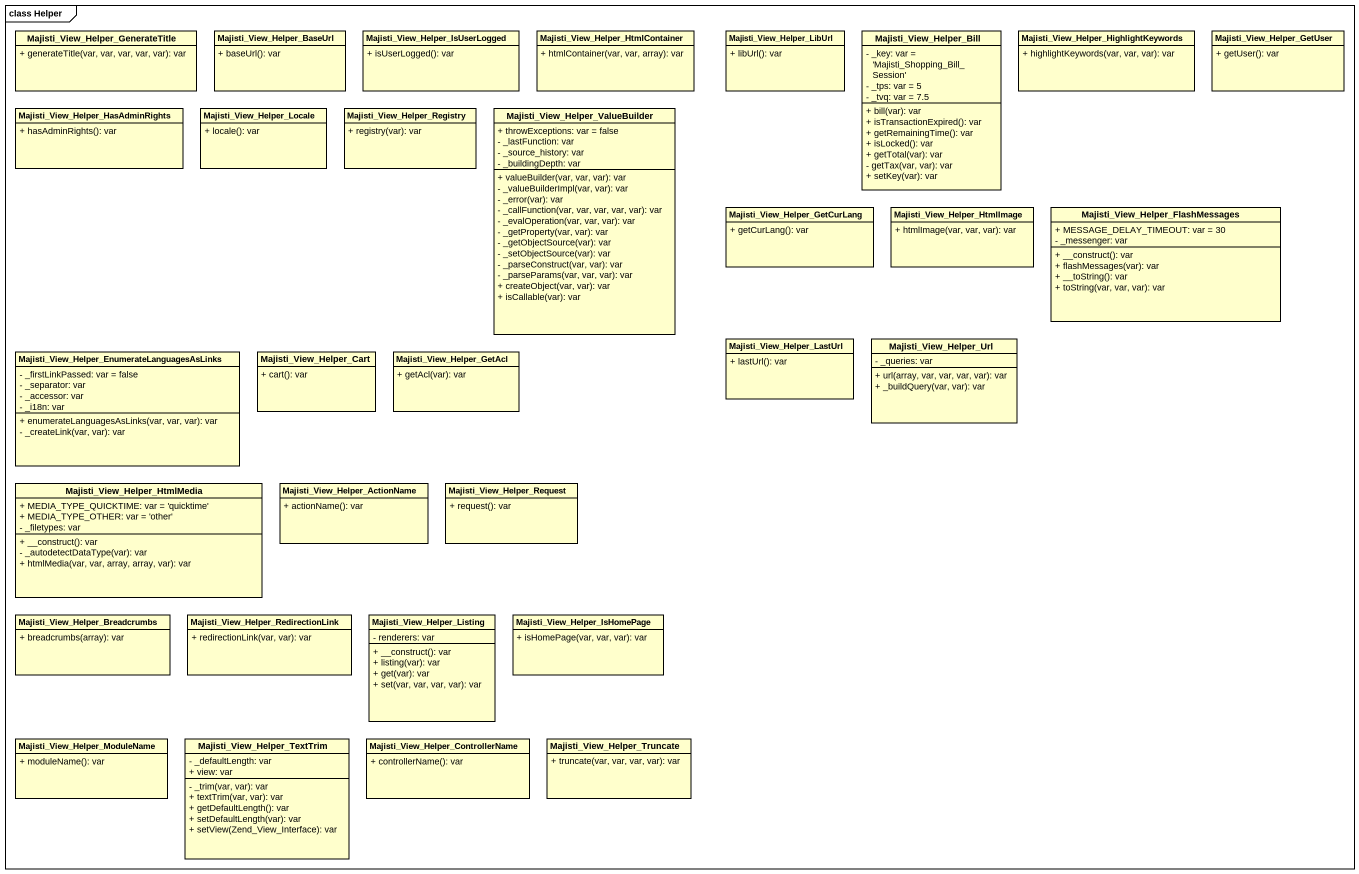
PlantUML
@startuml
mainframe class Helper
hide circle
hide empty members
skinparam classAttributeIconSize 0
class "Majisti_View_Helper_GenerateTitle" as Majisti_View_Helper {
  + generateTitle(var, var, var, var, var): var
}
class Majisti_View_Helper_BaseUrl {
  + baseUrl(): var
}
class "Majisti_View_Helper_IsUserLogged" as Majisti_View_Helper_2 {
  + isUserLogged(): var
}
class "Majisti_View_Helper_HtmlContainer" as Majisti_View_Helper_3 {
  + htmlContainer(var, var, array): var
}
class Majisti_View_Helper_LibUrl {
  + libUrl(): var
}
class Majisti_View_Helper_Bill {
  - _key: var = 'Majisti_Shopping_Bill_Session'
  - _tps: var = 5
  - _tvq: var = 7.5
  + bill(var): var
  + isTransactionExpired(): var
  + getRemainingTime(): var
  + isLocked(): var
  + getTotal(var): var
  - getTax(var, var): var
  + setKey(var): var
}
class "Majisti_View_Helper_HighlightKeywords" as Majisti_View_Helper_4 {
  + highlightKeywords(var, var, var): var
}
class Majisti_View_Helper_GetUser {
  + getUser(): var
}
class "Majisti_View_Helper_HasAdminRights" as Majisti_View_Helper_5 {
  + hasAdminRights(): var
}
class Majisti_View_Helper_Locale {
  + locale(): var
}
class Majisti_View_Helper_Registry {
  + registry(var): var
}
class "Majisti_View_Helper_ValueBuilder" as Majisti_View_Helper_6 {
  + throwExceptions: var = false
  - _lastFunction: var
  - _source_history: var
  - _buildingDepth: var
  + valueBuilder(var, var, var): var
  - _valueBuilderImpl(var, var): var
  - _error(var): var
  - _callFunction(var, var, var, var, var): var
  - _evalOperation(var, var, var): var
  - _getProperty(var, var): var
  - _getObjectSource(var): var
  - _setObjectSource(var): var
  - _parseConstruct(var, var): var
  - _parseParams(var, var, var): var
  + createObject(var, var): var
  + isCallable(var): var
}
class "Majisti_View_Helper_GetCurLang" as Majisti_View_Helper_7 {
  + getCurLang(): var
}
class "Majisti_View_Helper_HtmlImage" as Majisti_View_Helper_8 {
  + htmlImage(var, var, var): var
}
class "Majisti_View_Helper_FlashMessages" as Majisti_View_Helper_9 {
  + MESSAGE_DELAY_TIMEOUT: var = 30
  - _messenger: var
  + __construct(): var
  + flashMessages(var): var
  + __toString(): var
  + toString(var, var, var): var
}
class Majisti_View_Helper_LastUrl {
  + lastUrl(): var
}
class Majisti_View_Helper_Url {
  - _queries: var
  + url(array, var, var, var, var): var
  + _buildQuery(var, var): var
}
class "Majisti_View_Helper_EnumerateLanguagesAsLinks" as Majisti_View_Helper_10 {
  - _firstLinkPassed: var = false
  - _separator: var
  - _accessor: var
  - _i18n: var
  + enumerateLanguagesAsLinks(var, var, var): var
  - _createLink(var, var): var
}
class Majisti_View_Helper_Cart {
  + cart(): var
}
class Majisti_View_Helper_GetAcl {
  + getAcl(var): var
}
class "Majisti_View_Helper_HtmlMedia" as Majisti_View_Helper_11 {
  + MEDIA_TYPE_QUICKTIME: var = 'quicktime'
  + MEDIA_TYPE_OTHER: var = 'other'
  - _filetypes: var
  + __construct(): var
  - _autodetectDataType(var): var
  + htmlMedia(var, var, array, array, var): var
}
class "Majisti_View_Helper_ActionName" as Majisti_View_Helper_12 {
  + actionName(): var
}
class Majisti_View_Helper_Request {
  + request(): var
}
class "Majisti_View_Helper_Breadcrumbs" as Majisti_View_Helper_13 {
  + breadcrumbs(array): var
}
class "Majisti_View_Helper_RedirectionLink" as Majisti_View_Helper_14 {
  + redirectionLink(var, var): var
}
class Majisti_View_Helper_Listing {
  - renderers: var
  + __construct(): var
  + listing(var): var
  + get(var): var
  + set(var, var, var, var): var
}
class "Majisti_View_Helper_IsHomePage" as Majisti_View_Helper_15 {
  + isHomePage(var, var, var): var
}
class "Majisti_View_Helper_ModuleName" as Majisti_View_Helper_16 {
  + moduleName(): var
}
class Majisti_View_Helper_TextTrim {
  - _defaultLength: var
  + view: var
  - _trim(var, var): var
  + textTrim(var, var): var
  + getDefaultLength(): var
  + setDefaultLength(var): var
  + setView(Zend_View_Interface): var
}
class "Majisti_View_Helper_ControllerName" as Majisti_View_Helper_17 {
  + controllerName(): var
}
class Majisti_View_Helper_Truncate {
  + truncate(var, var, var, var): var
}
@enduml
